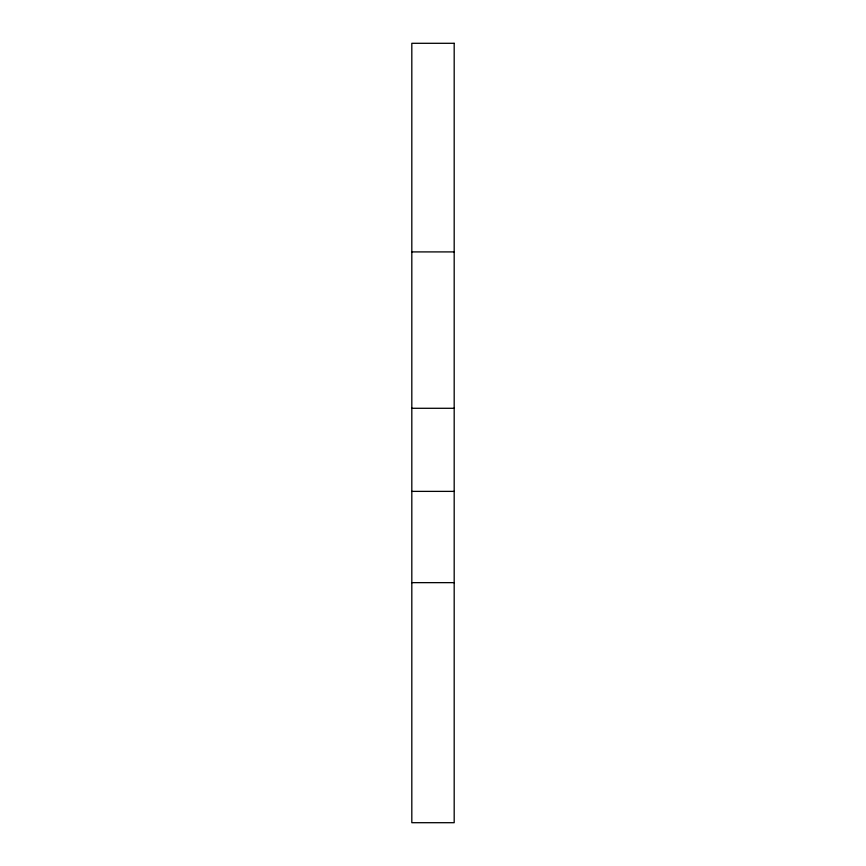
<?xml version="1.0" encoding="UTF-8"?>
<svg xmlns="http://www.w3.org/2000/svg" width="866" height="866" viewBox="0 0 866 866"><rect width="100%" height="100%" fill="white"/><g stroke="black" fill="none" stroke-linecap="round" stroke-linejoin="round"><path stroke-width="1.3" d="M411.815 251.909L454.185 251.909M411.815 408.287L454.185 408.287M411.815 491.379L454.185 491.379M411.815 582.645L454.185 582.645M454.185 43.3L411.815 43.3L411.815 822.7L454.185 822.7L454.185 43.3"/></g></svg>
